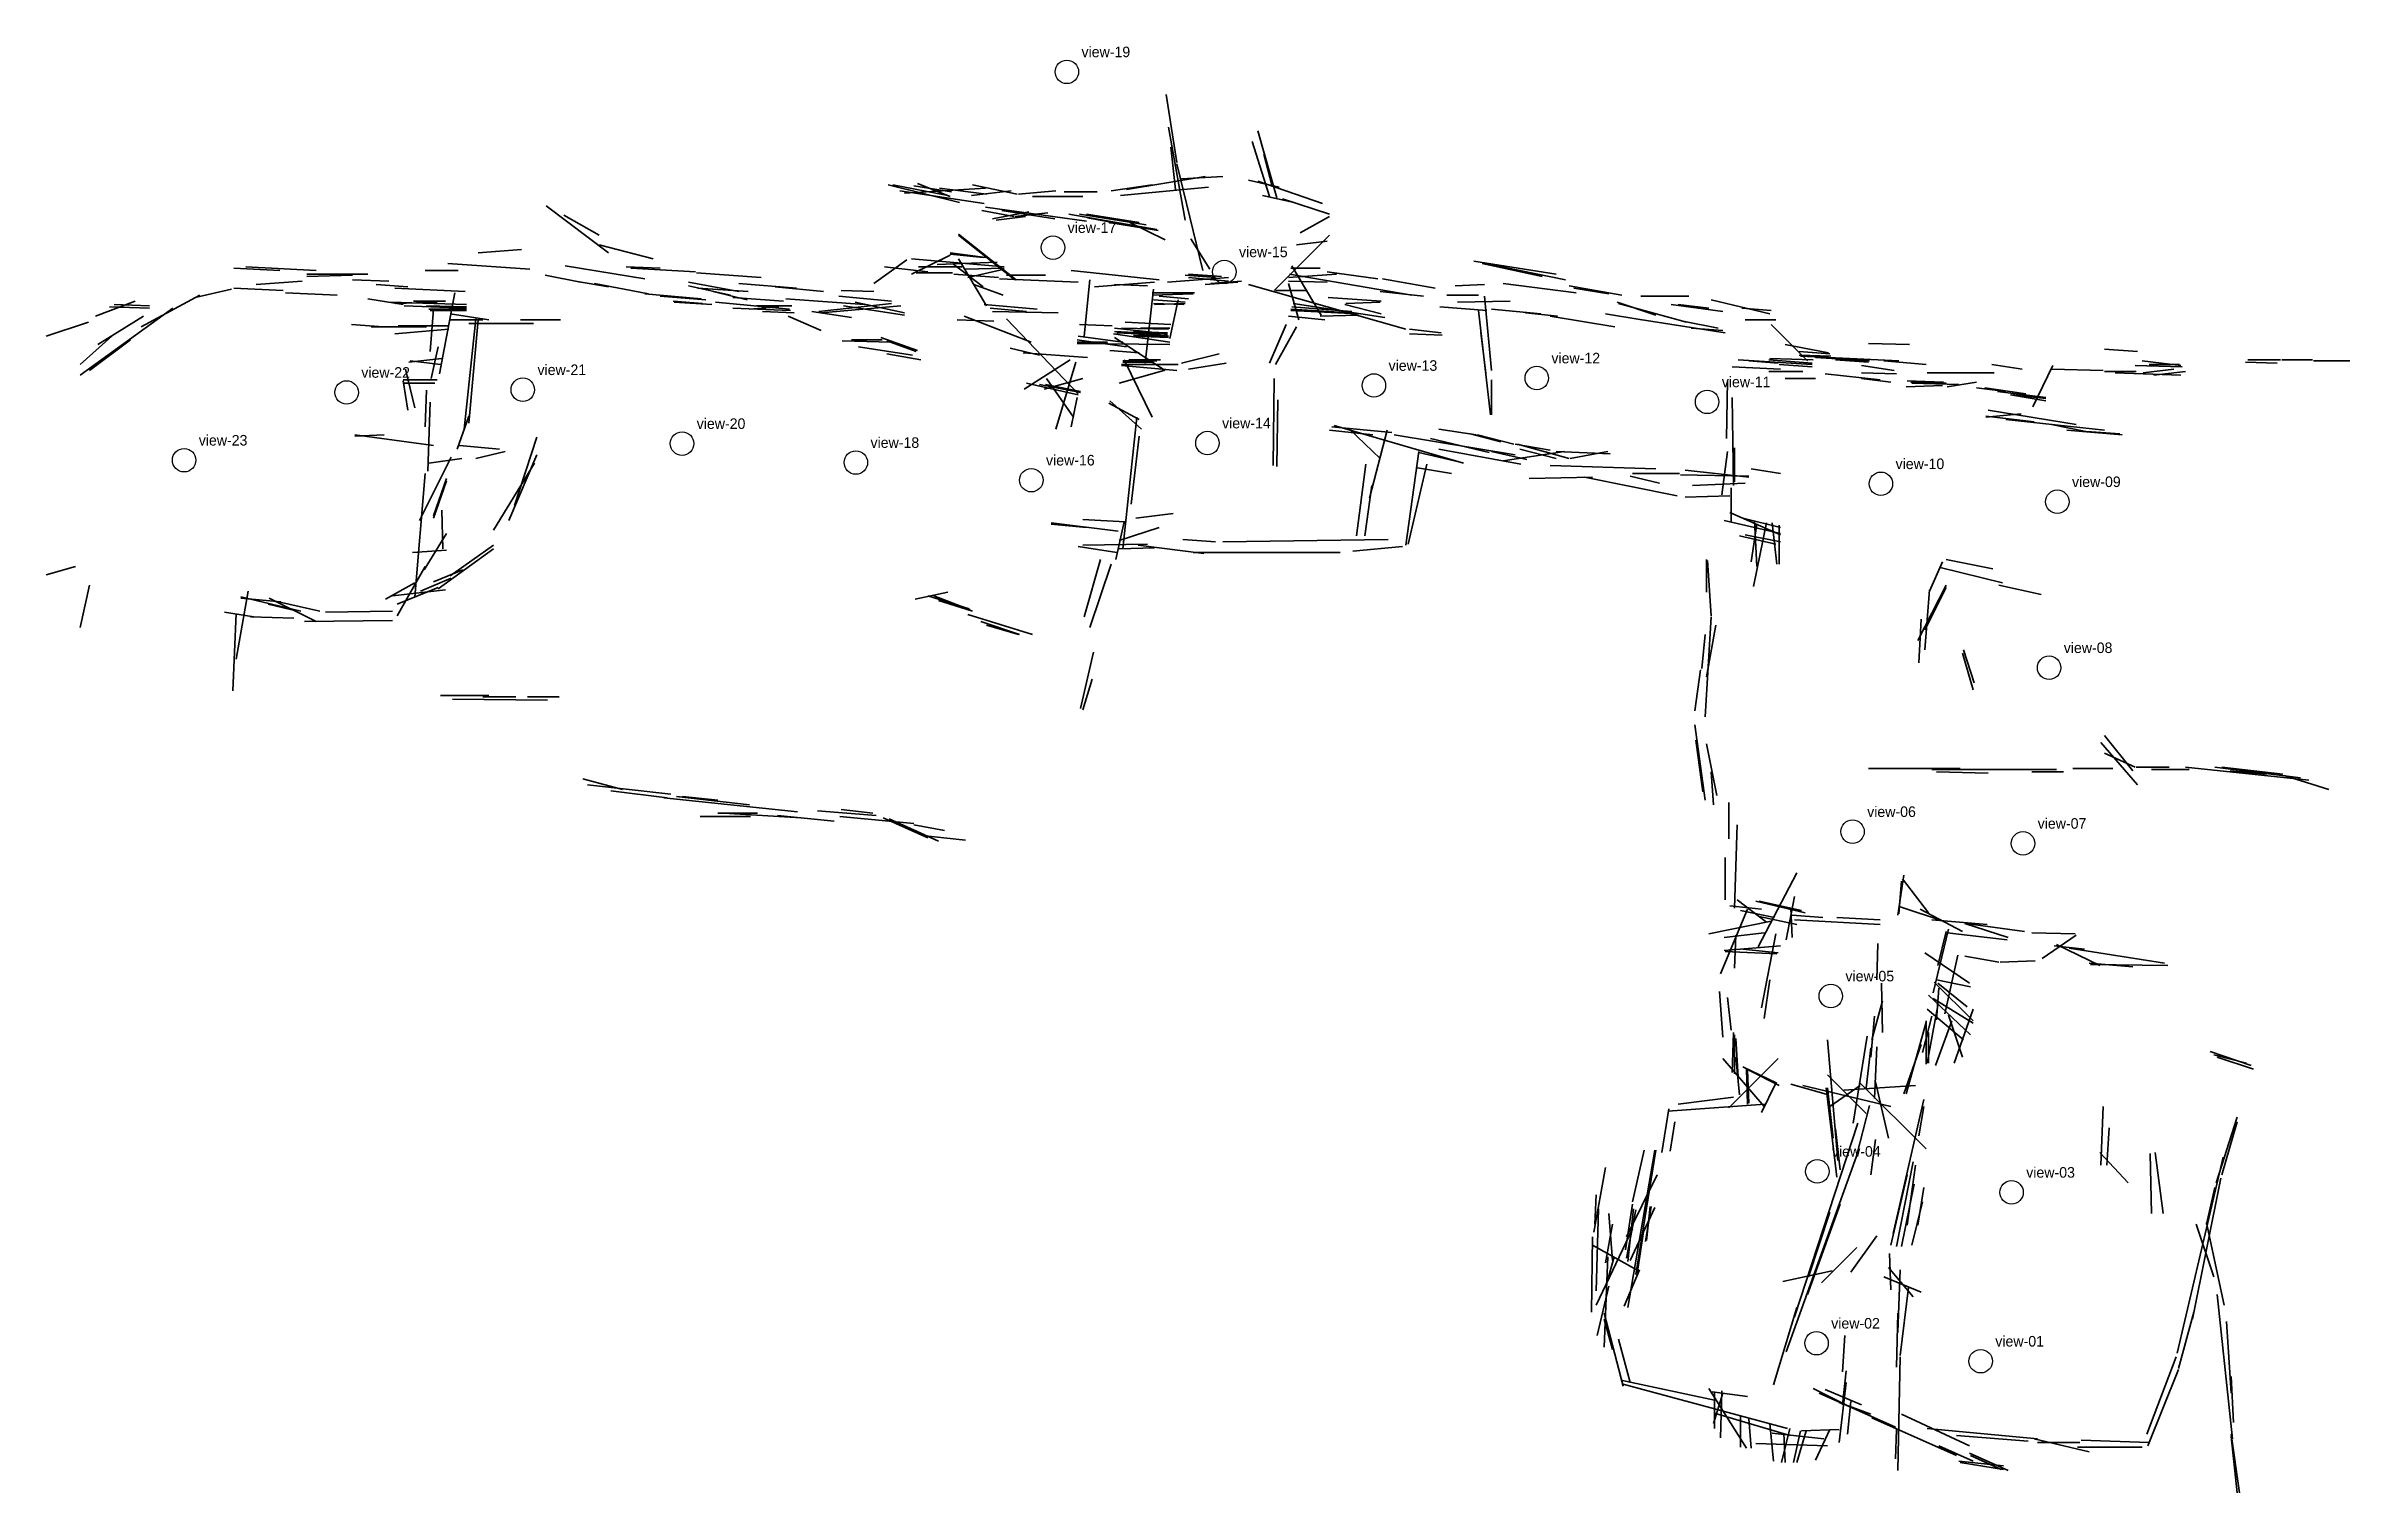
# Model space of a CAD drawing. Header units: metres. Extents: x -33 to 6.3, y -2.2 to 22.4.
import ezdxf

# ---------------------------------------------------------------- set-up
doc = ezdxf.new("R2010")
doc.units = ezdxf.units.M
doc.layers.add('CAMERAS', color=1, linetype='Continuous')
doc.layers.add('WALLS', color=7, linetype='Continuous')

msp = doc.modelspace()

# ---------------------------------------------------------------- linework, layer by layer
at = {"layer": 'CAMERAS'}
for centre in [(-15.569, 21.966), (-15.805, 18.972), (-12.886, 18.559), (-7.563, 16.75), (-27.84, 16.505), (-24.838, 16.551), (-10.337, 16.623), (-4.66, 16.344), (-22.125, 15.633), (-13.174, 15.642), (-30.609, 15.35), (-19.164, 15.31), (-16.174, 15.01), (-1.699, 14.949), (1.307, 14.643), (1.166, 11.815), (-2.183, 9.022), (0.722, 8.822), (-2.553, 6.221), (-2.783, 3.234), (0.527, 2.877), (-2.796, 0.306), (0, 0)]:
    msp.add_circle(centre, 0.2, dxfattribs=at)
at = {"layer": 'WALLS', "lineweight": 35}
for p, q in [((-13.875, 21.583), (-13.694, 20.422)), ((-13.835, 21.022), (-13.554, 19.442)), ((-12.314, 20.962), (-11.994, 19.822)), ((-13.795, 20.682), (-13.715, 19.962)), ((-12.414, 20.782), (-12.114, 19.842)), ((-12.214, 20.562), (-12.074, 20.042)), ((-18.616, 20.042), (-17.396, 19.742)), ((-18.536, 20.042), (-17.596, 19.862)), ((-18.176, 20.022), (-17.536, 19.922)), ((-18.116, 20.062), (-17.556, 19.842)), ((-17.176, 20.042), (-16.415, 19.882)), ((-14.815, 19.942), (-14.115, 20.042)), ((-14.555, 19.962), (-13.214, 20.182)), ((-13.694, 20.402), (-13.254, 18.582)), ((-13.614, 20.142), (-12.914, 20.182)), ((-12.474, 20.122), (-11.954, 20.002)), ((-12.314, 20.102), (-11.214, 19.722)), ((-24.438, 19.682), (-23.378, 18.882)), ((-18.416, 19.942), (-16.976, 19.722)), ((-18.336, 19.902), (-16.956, 19.982)), ((-17.736, 19.982), (-16.936, 19.882)), ((-17.196, 19.862), (-16.515, 19.942)), ((-16.956, 19.662), (-15.235, 19.422)), ((-16.395, 19.882), (-15.755, 19.942)), ((-16.155, 19.842), (-15.295, 19.842)), ((-15.615, 19.922), (-15.055, 19.922)), ((-14.655, 19.862), (-13.154, 20.002)), ((-12.234, 19.862), (-11.694, 19.742)), ((-11.894, 19.802), (-11.094, 19.542)), ((-24.138, 19.522), (-23.538, 19.182)), ((-17.016, 19.602), (-16.475, 19.502)), ((-16.835, 19.462), (-16.215, 19.582)), ((-16.775, 19.442), (-16.275, 19.502)), ((-16.675, 19.602), (-15.775, 19.462)), ((-16.455, 19.502), (-15.895, 19.562)), ((-15.535, 19.542), (-14.035, 19.282)), ((-15.355, 19.542), (-14.215, 19.362)), ((-15.235, 19.542), (-14.335, 19.402)), ((-15.215, 19.482), (-14.695, 19.382)), ((-14.855, 19.402), (-14.015, 19.262)), ((-14.495, 19.402), (-13.895, 19.102)), ((-11.594, 19.222), (-11.094, 19.502)), ((-25.598, 18.882), (-24.858, 18.942)), ((-23.538, 19.022), (-22.617, 18.782)), ((-18.216, 18.522), (-17.556, 18.842)), ((-17.556, 18.882), (-16.956, 18.802)), ((-17.556, 18.862), (-16.996, 18.802)), ((-17.416, 19.202), (-16.435, 18.422)), ((-17.416, 19.182), (-16.455, 18.422)), ((-13.454, 19.122), (-13.134, 18.602)), ((-12.034, 18.242), (-11.094, 19.182)), ((-11.654, 19.022), (-11.134, 19.082)), ((-29.76, 18.622), (-28.979, 18.582)), ((-29.559, 18.642), (-28.359, 18.582)), ((-28.519, 18.522), (-27.479, 18.522)), ((-28.519, 18.482), (-27.739, 18.502)), ((-26.499, 18.582), (-25.938, 18.582)), ((-26.118, 18.702), (-24.718, 18.602)), ((-24.458, 18.502), (-23.858, 18.382)), ((-24.118, 18.662), (-22.757, 18.442)), ((-23.077, 18.642), (-22.497, 18.622)), ((-22.997, 18.622), (-21.897, 18.562)), ((-21.877, 18.542), (-20.777, 18.462)), ((-18.856, 18.362), (-18.296, 18.762)), ((-18.676, 18.642), (-17.936, 18.562)), ((-18.216, 18.782), (-16.635, 18.642)), ((-18.136, 18.542), (-17.516, 18.542)), ((-18.096, 18.642), (-17.356, 18.642)), ((-17.776, 18.682), (-16.755, 18.722)), ((-17.516, 18.702), (-16.996, 18.302)), ((-17.496, 18.522), (-16.735, 18.462)), ((-17.416, 18.782), (-16.936, 17.982)), ((-17.296, 18.602), (-16.635, 18.622)), ((-17.256, 18.462), (-16.635, 18.602)), ((-16.595, 18.502), (-15.935, 18.502)), ((-15.495, 18.582), (-13.995, 18.422)), ((-13.855, 18.382), (-12.814, 18.462)), ((-13.554, 18.502), (-13.034, 18.462)), ((-13.494, 18.522), (-12.934, 18.482)), ((-13.494, 18.462), (-12.814, 18.402)), ((-11.794, 18.462), (-10.974, 18.522)), ((-11.774, 18.522), (-9.693, 18.162)), ((-11.754, 18.622), (-11.254, 18.622)), ((-11.734, 18.662), (-11.234, 17.822)), ((-11.134, 18.562), (-10.273, 18.442)), ((-8.633, 18.742), (-7.232, 18.522)), ((-8.493, 18.702), (-7.473, 18.482)), ((-8.353, 18.682), (-7.072, 18.422)), ((-32.12, 17.802), (-31.44, 18.062)), ((-31.34, 17.621), (-30.34, 18.162)), ((-30.42, 18.122), (-29.8, 18.262)), ((-29.76, 18.282), (-28.919, 18.242)), ((-29.379, 18.342), (-28.599, 18.402)), ((-28.879, 18.202), (-27.999, 18.162)), ((-27.739, 18.422), (-27.119, 18.402)), ((-27.479, 18.102), (-26.879, 18.002)), ((-27.339, 18.342), (-26.799, 18.302)), ((-27.019, 18.282), (-25.818, 18.222)), ((-26.699, 18.062), (-26.158, 18.062)), ((-26.258, 16.821), (-25.998, 18.202)), ((-23.938, 18.402), (-23.378, 18.302)), ((-23.618, 18.362), (-22.697, 18.182)), ((-22.757, 18.182), (-21.797, 18.102)), ((-22.497, 18.142), (-21.717, 18.082)), ((-22.277, 18.062), (-21.777, 18.022)), ((-22.017, 18.382), (-21.157, 18.222)), ((-22.017, 18.322), (-21.297, 18.162)), ((-21.857, 18.282), (-20.997, 18.222)), ((-21.597, 18.222), (-21.017, 18.082)), ((-21.257, 18.122), (-20.397, 18.062)), ((-21.157, 18.362), (-20.177, 18.282)), ((-20.537, 18.302), (-19.716, 18.222)), ((-20.357, 18.102), (-19.016, 18.002)), ((-19.456, 18.142), (-18.556, 18.062)), ((-19.416, 18.242), (-18.856, 18.222)), ((-17.156, 18.342), (-16.655, 18.162)), ((-16.715, 18.442), (-15.375, 18.382)), ((-15.275, 17.461), (-15.175, 18.422)), ((-15.095, 18.302), (-14.075, 18.382)), ((-14.755, 18.342), (-14.195, 18.322)), ((-14.235, 17.001), (-14.095, 18.262)), ((-14.115, 18.202), (-13.394, 18.202)), ((-14.115, 18.162), (-13.414, 18.182)), ((-14.095, 18.082), (-13.554, 18.042)), ((-13.995, 18.142), (-13.494, 18.102)), ((-13.815, 17.421), (-13.674, 18.082)), ((-13.214, 18.342), (-12.654, 18.382)), ((-13.114, 18.362), (-12.594, 18.402)), ((-12.474, 18.342), (-9.793, 17.581)), ((-12.014, 18.242), (-11.474, 18.242)), ((-11.794, 18.402), (-11.134, 18.382)), ((-11.794, 18.362), (-11.614, 17.741)), ((-11.114, 18.122), (-10.213, 18.062)), ((-10.233, 18.222), (-9.493, 18.142)), ((-10.193, 18.442), (-9.293, 18.282)), ((-9.093, 18.162), (-8.553, 18.162)), ((-8.953, 18.322), (-8.453, 18.342)), ((-8.913, 18.042), (-8.013, 18.062)), ((-8.453, 18.142), (-8.333, 16.881)), ((-8.133, 18.362), (-6.892, 18.202)), ((-7.012, 18.322), (-6.112, 18.162)), ((-6.932, 18.282), (-6.332, 18.182)), ((-5.792, 18.142), (-4.972, 18.142)), ((-4.592, 18.082), (-3.591, 17.842)), ((-32.961, 17.461), (-32.24, 17.701)), ((-32.38, 16.801), (-30.8, 17.942)), ((-32.08, 17.321), (-31.3, 17.802)), ((-31.88, 17.962), (-31.2, 17.942)), ((-31.8, 18.002), (-31.2, 17.982)), ((-27.099, 18.042), (-25.798, 18.002)), ((-26.999, 18.022), (-26.298, 18.042)), ((-26.859, 17.982), (-25.798, 17.942)), ((-26.479, 17.982), (-25.798, 17.962)), ((-26.439, 17.922), (-25.798, 17.922)), ((-26.419, 17.201), (-26.358, 17.922)), ((-26.419, 17.902), (-25.798, 17.902)), ((-26.078, 17.842), (-25.418, 17.741)), ((-26.078, 17.741), (-25.518, 17.741)), ((-25.838, 15.881), (-25.638, 17.761)), ((-25.758, 15.981), (-25.598, 17.741)), ((-25.758, 17.681), (-24.658, 17.681)), ((-24.878, 17.741), (-24.198, 17.741)), ((-22.257, 18.042), (-21.617, 18.002)), ((-21.557, 18.042), (-20.297, 17.922)), ((-21.257, 17.942), (-20.277, 17.902)), ((-20.977, 17.922), (-20.477, 17.962)), ((-20.857, 17.982), (-20.257, 17.982)), ((-20.757, 17.882), (-20.217, 17.862)), ((-20.317, 17.802), (-19.756, 17.561)), ((-19.916, 17.882), (-19.236, 17.781)), ((-19.796, 17.882), (-18.556, 18.022)), ((-19.756, 17.862), (-18.396, 17.982)), ((-19.376, 17.982), (-18.336, 17.822)), ((-19.176, 18.042), (-18.336, 17.862)), ((-17.436, 17.741), (-16.815, 17.721)), ((-17.316, 17.802), (-16.175, 17.361)), ((-16.976, 18.002), (-16.075, 17.922)), ((-16.875, 17.942), (-16.255, 17.882)), ((-16.835, 17.882), (-15.715, 17.862)), ((-16.595, 17.761), (-15.375, 16.481)), ((-14.575, 17.701), (-13.795, 17.661)), ((-14.095, 18.022), (-13.574, 18.002)), ((-14.075, 18.002), (-13.554, 18.022)), ((-11.794, 17.802), (-11.174, 17.741)), ((-11.754, 17.922), (-10.734, 17.862)), ((-11.754, 17.902), (-10.614, 17.842)), ((-11.734, 17.962), (-10.714, 17.882)), ((-11.714, 18.022), (-10.153, 17.781)), ((-11.254, 17.802), (-10.594, 17.822)), ((-10.834, 18.002), (-10.213, 17.842)), ((-10.814, 18.022), (-10.233, 18.042)), ((-9.213, 17.962), (-8.413, 17.902)), ((-8.553, 17.902), (-8.353, 16.121)), ((-8.333, 17.922), (-7.493, 17.842)), ((-7.753, 17.862), (-7.212, 17.802)), ((-7.332, 17.802), (-6.232, 17.621)), ((-6.392, 17.842), (-5.772, 17.741)), ((-6.192, 18.042), (-5.532, 17.822)), ((-6.172, 18.022), (-5.012, 17.701)), ((-5.872, 17.761), (-4.352, 17.521)), ((-5.272, 18.002), (-4.392, 17.882)), ((-5.152, 18.002), (-4.632, 17.942)), ((-5.072, 17.721), (-4.472, 17.601)), ((-4.071, 17.942), (-3.571, 17.902)), ((-4.011, 17.741), (-3.491, 17.741)), ((-32.38, 16.981), (-31.84, 17.461)), ((-32.22, 16.881), (-31.52, 17.401)), ((-27.759, 17.661), (-27.219, 17.621)), ((-27.419, 17.621), (-26.479, 17.621)), ((-27.019, 17.501), (-26.098, 17.581)), ((-26.959, 17.641), (-26.098, 17.641)), ((-26.398, 16.741), (-26.278, 17.281)), ((-19.396, 17.381), (-18.556, 17.361)), ((-19.236, 17.401), (-18.716, 17.401)), ((-19.116, 17.281), (-18.196, 17.141)), ((-18.736, 17.441), (-18.116, 17.221)), ((-18.636, 17.381), (-18.136, 17.201)), ((-15.395, 17.401), (-14.555, 17.281)), ((-15.395, 17.361), (-14.875, 17.361)), ((-15.395, 17.341), (-13.815, 17.321)), ((-15.375, 17.461), (-14.615, 17.361)), ((-15.355, 17.661), (-14.795, 17.641)), ((-14.775, 17.501), (-13.815, 17.361)), ((-14.755, 17.601), (-13.855, 17.501)), ((-14.755, 17.541), (-13.975, 17.501)), ((-14.755, 17.441), (-13.895, 16.881)), ((-14.715, 17.521), (-13.855, 17.481)), ((-14.635, 17.601), (-13.835, 17.581)), ((-14.435, 17.541), (-13.855, 17.521)), ((-14.435, 17.481), (-13.835, 17.461)), ((-14.435, 17.461), (-13.835, 17.441)), ((-14.315, 17.601), (-13.815, 17.601)), ((-12.114, 17.001), (-11.834, 17.661)), ((-12.014, 16.981), (-11.654, 17.621)), ((-9.733, 17.581), (-9.193, 17.521)), ((-9.733, 17.501), (-9.173, 17.481)), ((-8.513, 17.521), (-8.433, 16.841)), ((-4.932, 17.601), (-4.392, 17.561)), ((-3.571, 17.661), (-2.951, 17.041)), ((-3.331, 17.321), (-2.591, 17.181)), ((-1.911, 17.341), (-1.211, 17.321)), ((-26.839, 16.901), (-26.679, 16.241)), ((-26.779, 17.021), (-26.218, 17.081)), ((-26.759, 17.041), (-26.238, 16.981)), ((-18.636, 17.161), (-18.056, 17.061)), ((-16.535, 17.261), (-16.035, 17.141)), ((-16.315, 17.181), (-15.215, 17.101)), ((-16.295, 16.561), (-15.515, 17.061)), ((-15.755, 15.881), (-15.415, 17.021)), ((-14.835, 17.221), (-14.335, 17.181)), ((-14.675, 16.661), (-13.915, 16.881)), ((-14.635, 16.981), (-13.674, 16.981)), ((-14.635, 16.961), (-13.694, 16.881)), ((-14.615, 17.041), (-14.035, 17.041)), ((-14.615, 17.021), (-14.095, 17.021)), ((-14.595, 17.061), (-14.115, 16.081)), ((-14.515, 17.061), (-13.975, 17.061)), ((-13.614, 17.001), (-12.974, 17.161)), ((-13.494, 16.901), (-12.854, 17.001)), ((-4.232, 16.941), (-3.411, 16.901)), ((-4.131, 17.061), (-2.871, 16.981)), ((-3.951, 17.041), (-3.451, 17.001)), ((-3.611, 17.061), (-2.871, 17.001)), ((-3.591, 17.081), (-2.851, 17.061)), ((-3.431, 16.981), (-2.871, 16.941)), ((-3.091, 17.201), (-2.571, 17.161)), ((-3.091, 17.141), (-2.551, 17.121)), ((-3.071, 17.121), (-1.391, 17.041)), ((-2.811, 17.101), (-1.891, 17.041)), ((-2.471, 17.061), (-1.911, 17.021)), ((-2.031, 16.961), (-1.471, 16.881)), ((-1.651, 17.041), (-0.93, 16.981)), ((0.19, 16.981), (0.71, 16.901)), ((0.89, 16.261), (1.23, 16.961)), ((1.21, 16.901), (2.09, 16.881)), ((2.11, 17.241), (2.671, 17.201)), ((2.631, 16.961), (3.431, 16.941)), ((2.751, 17.041), (3.411, 16.961)), ((2.771, 16.841), (3.291, 16.901)), ((2.871, 16.981), (3.391, 16.981)), ((4.511, 17.021), (5.051, 17.001)), ((4.551, 17.061), (5.111, 17.061)), ((5.131, 17.061), (5.652, 17.061)), ((5.672, 17.041), (6.292, 17.041)), ((-26.879, 16.721), (-26.298, 16.721)), ((-26.879, 16.701), (-26.799, 16.201)), ((-26.879, 16.661), (-26.338, 16.661)), ((-26.499, 15.921), (-26.479, 16.541)), ((-16.255, 16.661), (-15.375, 16.461)), ((-16.035, 16.641), (-15.335, 16.501)), ((-15.955, 16.561), (-15.295, 16.741)), ((-15.935, 16.641), (-15.335, 16.521)), ((-15.915, 16.741), (-15.455, 16.081)), ((-12.054, 15.261), (-12.034, 16.741)), ((-8.333, 16.121), (-8.333, 16.721)), ((-4.332, 15.721), (-4.312, 16.701)), ((-3.611, 16.861), (-3.031, 16.861)), ((-3.331, 16.741), (-2.811, 16.741)), ((-2.651, 16.821), (-1.711, 16.721)), ((-2.031, 16.841), (-1.431, 16.821)), ((-2.031, 16.741), (-1.531, 16.681)), ((-1.271, 16.601), (-0.65, 16.621)), ((-1.251, 16.701), (-0.63, 16.681)), ((-1.191, 16.681), (-0.59, 16.661)), ((-1.171, 16.661), (-0.37, 16.641)), ((-0.91, 16.841), (0.23, 16.841)), ((-0.57, 16.601), (-0.07, 16.681)), ((-0.07, 16.581), (0.43, 16.521)), ((0.07, 16.581), (0.77, 16.481)), ((0.29, 16.521), (1.11, 16.421)), ((2.11, 16.861), (2.651, 16.861)), ((2.291, 16.841), (3.411, 16.801)), ((2.951, 16.801), (3.491, 16.861)), ((-26.459, 15.161), (-26.419, 16.341)), ((-25.958, 15.541), (-25.758, 16.101)), ((-15.495, 15.921), (-15.395, 16.421)), ((-14.855, 16.321), (-14.335, 16.041)), ((-14.835, 16.361), (-14.295, 15.881)), ((-11.994, 15.241), (-11.974, 16.381)), ((-4.232, 16.421), (-4.212, 14.921)), ((0.09, 16.081), (0.69, 16.141)), ((0.09, 16.101), (0.91, 16.001)), ((0.13, 16.201), (1.63, 15.961)), ((0.51, 16.461), (1.11, 16.361)), ((0.53, 16.461), (1.11, 16.401)), ((-27.699, 15.781), (-26.358, 15.601)), ((-27.699, 15.761), (-27.199, 15.781)), ((-24.978, 14.581), (-24.598, 15.741)), ((-14.615, 13.84), (-14.375, 16.081)), ((-14.475, 14.601), (-14.335, 15.761)), ((-11.094, 15.861), (-10.353, 15.781)), ((-11.054, 15.921), (-10.033, 15.821)), ((-11.014, 15.941), (-8.813, 15.301)), ((-10.754, 15.881), (-10.233, 15.381)), ((-10.413, 14.701), (-10.113, 15.861)), ((-9.993, 15.781), (-7.933, 15.441)), ((-9.373, 15.721), (-8.373, 15.481)), ((-9.233, 15.881), (-8.593, 15.781)), ((-8.693, 15.801), (-8.173, 15.661)), ((-8.573, 15.781), (-7.953, 15.621)), ((0.43, 16.041), (2.11, 15.861)), ((1.21, 15.961), (1.79, 15.841)), ((1.47, 15.861), (2.411, 15.781)), ((1.81, 15.841), (2.371, 15.801)), ((-26.599, 14.321), (-26.058, 15.401)), ((-26.439, 15.301), (-25.878, 15.381)), ((-25.918, 15.601), (-25.238, 15.541)), ((-25.638, 15.381), (-25.138, 15.501)), ((-25.078, 14.321), (-24.598, 15.441)), ((-9.793, 13.9), (-9.573, 15.501)), ((-9.573, 15.481), (-8.893, 15.321)), ((-9.233, 15.541), (-7.833, 15.281)), ((-8.333, 15.501), (-7.733, 15.361)), ((-8.133, 15.341), (-7.092, 15.501)), ((-7.933, 15.621), (-7.332, 15.521)), ((-7.893, 15.621), (-7.012, 15.381)), ((-7.853, 15.541), (-7.232, 15.381)), ((-7.232, 15.501), (-6.312, 15.461)), ((-6.992, 15.381), (-6.352, 15.501)), ((-4.412, 14.761), (-4.312, 15.501)), ((-4.192, 14.981), (-4.192, 15.561)), ((-26.679, 13.02), (-26.499, 15.121)), ((-26.358, 14.401), (-26.138, 15.041)), ((-26.358, 14.361), (-26.138, 15.001)), ((-25.338, 14.161), (-24.638, 15.301)), ((-10.634, 14.06), (-10.473, 15.281)), ((-10.493, 14.06), (-10.373, 14.921)), ((-9.753, 13.92), (-9.433, 15.281)), ((-9.593, 15.221), (-9.013, 15.121)), ((-7.693, 15.041), (-6.612, 15.061)), ((-7.332, 15.261), (-5.532, 15.201)), ((-6.752, 15.061), (-5.172, 14.741)), ((-5.972, 15.081), (-5.472, 14.961)), ((-5.932, 15.121), (-5.132, 15.121)), ((-5.112, 15.101), (-3.951, 15.081)), ((-5.032, 15.181), (-3.951, 15.061)), ((-4.912, 14.921), (-4.011, 14.961)), ((-3.911, 15.201), (-3.411, 15.121)), ((-5.032, 14.721), (-4.272, 14.741)), ((-4.252, 14.301), (-4.252, 14.881)), ((-26.218, 14.501), (-26.198, 13.84)), ((-15.835, 14.281), (-14.695, 14.141)), ((-15.835, 14.261), (-15.235, 14.201)), ((-15.295, 14.341), (-14.575, 14.301)), ((-14.735, 13.66), (-14.595, 14.301)), ((-14.675, 13.98), (-13.995, 14.201)), ((-14.395, 14.361), (-13.755, 14.441)), ((-4.372, 14.321), (-3.411, 14.1)), ((-4.272, 14.461), (-3.411, 14.08)), ((-4.051, 14.361), (-3.411, 14.201)), ((-3.911, 13.62), (-3.811, 14.261)), ((-3.871, 13.2), (-3.651, 14.281)), ((-3.851, 14.321), (-3.811, 13.54)), ((-3.551, 14.281), (-3.471, 13.58)), ((-3.431, 13.58), (-3.431, 14.241)), ((-26.719, 13.78), (-26.138, 13.82)), ((-26.519, 13.48), (-26.138, 14.1)), ((-26.278, 13.16), (-25.338, 13.84)), ((-26.078, 13.38), (-25.338, 13.9)), ((-15.375, 13.88), (-14.715, 13.78)), ((-15.295, 13.9), (-14.195, 13.92)), ((-14.675, 13.84), (-14.075, 13.86)), ((-14.355, 13.9), (-13.234, 13.76)), ((-13.594, 14), (-13.034, 13.96)), ((-13.414, 13.78), (-10.914, 13.78)), ((-12.914, 13.96), (-10.093, 14)), ((-10.694, 13.8), (-9.853, 13.88)), ((-4.111, 14.06), (-3.491, 13.92)), ((-4.011, 14.08), (-3.411, 13.96)), ((-32.961, 13.4), (-32.46, 13.54)), ((-26.979, 12.7), (-26.499, 13.54)), ((-26.358, 13.28), (-25.858, 13.48)), ((-15.275, 12.68), (-14.995, 13.66)), ((-15.175, 12.5), (-14.815, 13.58)), ((-4.672, 13.66), (-4.672, 13.1)), ((-4.652, 13.64), (-4.592, 12.7)), ((-0.87, 13.12), (-0.65, 13.62)), ((-0.69, 13.52), (0.37, 13.26)), ((-0.59, 13.66), (0.21, 13.5)), ((-32.38, 12.5), (-32.22, 13.22)), ((-29.72, 11.96), (-29.519, 13.12)), ((-29.64, 13.02), (-28.619, 12.78)), ((-29.64, 13), (-28.959, 12.94)), ((-29.159, 13), (-28.359, 12.6)), ((-27.179, 12.98), (-26.679, 13.26)), ((-27.059, 13.04), (-26.158, 13.14)), ((-26.979, 12.9), (-26.278, 13.18)), ((-26.579, 13.12), (-26.058, 13.34)), ((-18.156, 12.98), (-17.596, 13.1)), ((-17.936, 13.04), (-17.236, 12.82)), ((-17.836, 13.04), (-17.216, 12.8)), ((-17.756, 12.96), (-17.176, 12.78)), ((-1.071, 12.28), (-0.59, 13.22)), ((-0.95, 12.46), (-0.59, 13.18)), ((-0.95, 12.12), (-0.87, 13.14)), ((0.31, 13.22), (1.03, 13.06)), ((-29.92, 12.76), (-29.419, 12.68)), ((-29.78, 11.42), (-29.72, 12.74)), ((-29.479, 12.68), (-28.739, 12.66)), ((-29.179, 12.9), (-28.679, 12.78)), ((-28.999, 12.94), (-28.299, 12.78)), ((-28.559, 12.6), (-27.059, 12.62)), ((-28.199, 12.76), (-27.059, 12.78)), ((-17.256, 12.72), (-16.155, 12.38)), ((-17.036, 12.6), (-16.375, 12.38)), ((-4.692, 10.98), (-4.592, 12.68)), ((-1.051, 11.9), (-1.011, 12.64)), ((-16.936, 12.54), (-16.395, 12.38)), ((-4.752, 11.8), (-4.692, 12.38)), ((-4.672, 11.66), (-4.512, 12.54)), ((-15.335, 11.12), (-15.115, 12.08)), ((-4.872, 11.08), (-4.772, 11.78)), ((-0.31, 12.06), (-0.13, 11.44)), ((-0.29, 12.12), (-0.11, 11.56)), ((-15.295, 11.1), (-15.135, 11.62)), ((-26.238, 11.34), (-25.418, 11.34)), ((-26.038, 11.28), (-24.418, 11.26)), ((-25.518, 11.32), (-24.958, 11.32)), ((-24.758, 11.32), (-24.218, 11.32)), ((-4.872, 10.84), (-4.692, 9.559)), ((2.11, 10.66), (2.591, 10.059)), ((-4.852, 10.58), (-4.732, 9.699)), ((-4.672, 10.52), (-4.492, 9.639)), ((2.05, 10.54), (2.671, 9.819)), ((2.11, 10.359), (2.631, 10.119)), ((-23.818, 9.919), (-23.137, 9.739)), ((-23.738, 9.819), (-22.317, 9.659)), ((-4.592, 10.039), (-4.552, 9.479)), ((-1.911, 10.099), (-0.35, 10.099)), ((-0.83, 10.079), (1.29, 10.079)), ((-0.75, 10.039), (0.13, 10.019)), ((0.87, 10.039), (1.41, 10.039)), ((1.57, 10.099), (2.251, 10.099)), ((2.651, 10.119), (3.211, 10.119)), ((2.911, 10.079), (3.551, 10.079)), ((3.491, 10.119), (5.592, 9.899)), ((3.991, 10.119), (5.452, 9.939)), ((4.111, 10.119), (5.151, 9.999)), ((4.251, 10.059), (4.871, 9.999)), ((5.171, 9.979), (5.932, 9.739)), ((-23.338, 9.719), (-22.377, 9.599)), ((-22.437, 9.599), (-20.157, 9.359)), ((-22.217, 9.619), (-20.977, 9.479)), ((-22.117, 9.619), (-21.517, 9.559)), ((-4.292, 8.899), (-4.292, 9.519)), ((-21.817, 9.279), (-20.957, 9.279)), ((-21.517, 9.339), (-20.837, 9.339)), ((-21.417, 9.339), (-20.097, 9.259)), ((-20.497, 9.299), (-19.536, 9.199)), ((-19.816, 9.379), (-18.816, 9.299)), ((-19.436, 9.279), (-18.176, 9.159)), ((-19.416, 9.399), (-18.876, 9.339)), ((-18.696, 9.259), (-17.936, 8.919)), ((-18.596, 9.239), (-17.756, 8.859)), ((-18.176, 9.139), (-17.656, 9.039)), ((-4.192, 7.719), (-4.151, 9.139)), ((-18.036, 8.959), (-17.296, 8.879)), ((-4.352, 7.859), (-4.352, 8.579)), ((-3.791, 7.059), (-3.131, 8.319)), ((-1.411, 7.599), (-1.311, 8.279)), ((-4.151, 7.859), (-3.651, 7.479)), ((-3.311, 7.179), (-3.171, 7.919)), ((-1.391, 7.619), (-1.351, 8.179)), ((-1.331, 8.219), (-0.89, 7.639)), ((-4.632, 7.279), (-3.571, 7.499)), ((-4.432, 6.598), (-3.971, 7.699)), ((-4.272, 7.759), (-3.731, 7.699)), ((-4.091, 7.679), (-3.511, 7.559)), ((-3.831, 7.839), (-2.991, 7.639)), ((-3.771, 7.839), (-3.051, 7.679)), ((-3.771, 7.579), (-3.131, 7.439)), ((-3.231, 7.719), (-3.211, 7.219)), ((-3.211, 7.599), (-2.691, 7.559)), ((-3.171, 7.519), (-1.711, 7.439)), ((-2.451, 7.559), (-1.711, 7.519)), ((-1.371, 7.739), (-0.63, 7.499)), ((-1.031, 7.699), (-0.31, 7.319)), ((-0.83, 7.519), (0.11, 7.439)), ((-0.27, 7.459), (0.47, 7.219)), ((-0.25, 7.459), (0.75, 7.319)), ((-4.372, 7.219), (-3.691, 7.299)), ((-4.372, 6.999), (-3.411, 7.079)), ((-4.192, 6.698), (-4.171, 7.259)), ((-3.731, 6.018), (-3.491, 7.279)), ((-1.771, 6.498), (-1.751, 7.119)), ((-0.81, 6.278), (-0.55, 7.359)), ((-0.73, 6.739), (-0.59, 7.319)), ((-0.57, 7.299), (0.45, 7.179)), ((0.87, 7.299), (1.61, 7.279)), ((1.05, 6.859), (1.63, 7.259)), ((1.25, 7.079), (1.77, 7.019)), ((1.29, 7.099), (2.03, 6.739)), ((-4.352, 6.979), (-3.471, 6.939)), ((-4.051, 7.019), (-3.451, 6.959)), ((-0.95, 6.959), (-0.19, 6.438)), ((-0.61, 5.918), (-0.39, 6.919)), ((-0.27, 6.899), (0.31, 6.799)), ((0.33, 6.799), (0.93, 6.819)), ((1.51, 7.039), (3.131, 6.779)), ((1.85, 6.779), (2.591, 6.718)), ((1.87, 6.759), (3.191, 6.739)), ((-4.452, 6.298), (-4.392, 5.518)), ((-3.691, 5.838), (-3.591, 6.498)), ((-1.691, 6.438), (-1.671, 5.598)), ((-0.79, 6.458), (-0.13, 5.798)), ((-0.75, 6.498), (-0.17, 6.378)), ((-0.75, 5.818), (-0.71, 6.358)), ((-0.73, 6.438), (-0.23, 6.038)), ((-4.312, 6.198), (-4.252, 5.638)), ((-1.851, 5.478), (-1.671, 6.138)), ((-0.91, 5.078), (-0.73, 6.058)), ((-0.91, 5.998), (-0.29, 5.478)), ((-0.89, 6.238), (-0.17, 5.558)), ((-0.81, 6.178), (-0.13, 5.758)), ((-0.55, 5.898), (-0.31, 5.178)), ((-0.45, 5.078), (-0.13, 5.998)), ((-4.232, 4.918), (-4.212, 5.598)), ((-4.192, 5.558), (-4.192, 4.898)), ((-4.171, 5.498), (-4.131, 4.838)), ((-2.171, 4.058), (-1.931, 5.538)), ((-1.871, 5.178), (-1.811, 5.878)), ((-1.271, 4.558), (-0.93, 5.778)), ((-0.99, 5.258), (-0.83, 5.878)), ((-0.93, 5.058), (-0.93, 5.798)), ((-0.89, 5.078), (-0.89, 5.598)), ((-0.77, 5.038), (-0.49, 5.798)), ((-4.392, 5.158), (-3.691, 4.338)), ((-4.292, 4.318), (-3.451, 5.158)), ((-4.171, 5.178), (-4.111, 4.538)), ((-2.611, 5.478), (-2.431, 3.418)), ((-1.951, 4.658), (-1.871, 5.338)), ((-1.811, 4.478), (-1.771, 5.358)), ((-1.311, 4.558), (-1.011, 5.398)), ((3.911, 5.278), (4.611, 5.038)), ((3.971, 5.218), (4.531, 5.078)), ((4.031, 5.178), (4.651, 4.978)), ((-4.051, 5.018), (-3.471, 4.738)), ((-3.991, 4.978), (-3.971, 4.378)), ((-3.971, 4.958), (-3.951, 4.398)), ((-3.951, 4.958), (-3.431, 4.698)), ((-3.731, 4.238), (-3.491, 4.738)), ((-3.231, 4.718), (-2.591, 4.538)), ((-2.611, 4.878), (-1.951, 4.218)), ((-2.051, 4.738), (-0.93, 3.618)), ((-1.791, 4.758), (-1.571, 3.798)), ((-5.332, 4.258), (-3.671, 4.378)), ((-5.152, 4.378), (-4.212, 4.498)), ((-3.031, 4.698), (-1.531, 4.338)), ((-2.631, 4.658), (-2.451, 3.138)), ((-2.611, 4.658), (-2.511, 3.798)), ((-2.571, 4.338), (-2.051, 4.698)), ((-2.331, 4.618), (-1.111, 4.698)), ((-2.111, 3.518), (-1.891, 4.358)), ((-1.491, 2.177), (-0.97, 4.458)), ((-1.051, 3.838), (-0.97, 4.338)), ((2.05, 3.338), (2.09, 4.338)), ((-5.432, 3.558), (-5.312, 4.298)), ((-5.292, 3.578), (-5.212, 4.078)), ((-3.171, 0.757), (-2.091, 4.058)), ((-2.471, 3.958), (-2.391, 3.258)), ((2.15, 3.338), (2.191, 3.978)), ((4.011, 3.037), (4.371, 4.158)), ((4.111, 3.178), (4.371, 4.078)), ((-6.012, 0.917), (-5.552, 3.598)), ((-5.932, 2.717), (-5.732, 3.598)), ((-5.872, 1.477), (-5.532, 3.598)), ((-3.311, 0.157), (-2.091, 3.558)), ((-1.871, 3.178), (-1.791, 3.778)), ((2.03, 3.558), (2.511, 3.037)), ((2.891, 3.538), (2.911, 2.517)), ((2.971, 3.558), (3.111, 2.517)), ((-6.592, 2.197), (-6.392, 3.298)), ((-6.032, 2.117), (-5.512, 3.178)), ((-1.531, 1.977), (-1.251, 3.178)), ((-1.431, 1.957), (-1.151, 3.398)), ((-1.251, 2.317), (-1.111, 3.338)), ((3.351, 0.137), (4.131, 3.478)), ((-6.572, 2.337), (-6.552, 2.837)), ((-1.351, 1.957), (-1.131, 3.017)), ((-1.071, 2.317), (-0.97, 2.957)), ((3.611, 0.717), (4.091, 3.118)), ((3.851, 2.337), (3.991, 2.957)), ((-6.552, 1.197), (-6.512, 2.597)), ((-6.332, 2.517), (-6.272, 1.717)), ((-6.052, 1.897), (-5.932, 2.677)), ((-6.032, 1.757), (-5.872, 2.577)), ((-6.012, 1.697), (-5.912, 2.597)), ((-5.972, 1.717), (-5.552, 2.617)), ((-5.712, 2.037), (-5.612, 2.637)), ((-5.692, 2.057), (-5.632, 2.637)), ((-2.951, 1.137), (-2.391, 2.677)), ((-2.931, 1.437), (-2.571, 2.537)), ((-1.171, 1.977), (-0.99, 2.717)), ((3.851, 2.357), (4.151, 0.957)), ((-6.632, 0.837), (-6.612, 2.117)), ((-6.612, 1.977), (-5.832, 1.537)), ((-6.552, 0.957), (-5.932, 2.257)), ((-6.392, 1.677), (-6.272, 2.337)), ((-5.852, 1.497), (-5.732, 2.277)), ((-2.211, 1.517), (-1.771, 2.137)), ((3.671, 2.337), (3.971, 1.437)), ((-6.412, 0.237), (-6.352, 1.777)), ((-6.392, 1.257), (-6.252, 1.757)), ((-2.711, 1.337), (-2.111, 1.937)), ((-1.571, 1.597), (-1.151, 1.097)), ((-1.551, 1.837), (-1.531, 1.217)), ((-6.532, 0.437), (-6.332, 1.277)), ((-6.072, 0.937), (-5.812, 1.557)), ((-3.371, 1.357), (-2.531, 1.537)), ((-1.651, 1.437), (-1.011, 1.177)), ((-1.411, 0.497), (-1.371, 1.557)), ((-1.371, 0.097), (-1.231, 1.257)), ((-6.412, 0.817), (-6.092, -0.423)), ((-3.531, -0.403), (-3.131, 0.917)), ((-1.431, -0.103), (-1.411, 0.817)), ((3.371, -0.123), (3.631, 0.837)), ((4.031, 1.137), (4.291, -1.324)), ((-6.412, 0.717), (-6.272, 0.197)), ((-2.351, -0.183), (-2.311, 0.437)), ((4.191, 0.677), (4.271, -0.543)), ((-6.172, 0.377), (-5.972, -0.363)), ((-1.411, -1.864), (-1.371, 0.077)), ((2.831, -1.244), (3.331, 0.077)), ((-6.132, -0.323), (-4.532, -0.664)), ((-6.112, -0.383), (-3.291, -1.144)), ((-2.411, -1.384), (-2.291, -0.363)), ((-2.351, -0.744), (-2.291, -0.163)), ((2.851, -1.444), (3.371, -0.143)), ((4.271, -0.263), (4.311, -1.044)), ((-4.632, -0.463), (-3.991, -1.484)), ((-4.572, -0.523), (-3.971, -0.603)), ((-4.552, -1.064), (-4.392, -0.543)), ((-4.532, -1.144), (-4.532, -0.523)), ((-4.432, -1.304), (-4.412, -0.503)), ((-2.851, -0.463), (-2.251, -0.764)), ((-2.751, -0.543), (-1.451, -1.124)), ((-2.651, -0.483), (-2.031, -0.744)), ((-2.411, -0.704), (-1.871, -0.904)), ((-2.271, -1.244), (-2.211, -0.684)), ((-4.532, -0.884), (-3.251, -1.264)), ((-4.091, -1.464), (-4.091, -0.924)), ((-3.951, -0.984), (-3.911, -1.484)), ((-3.591, -1.064), (-3.531, -1.704)), ((-3.391, -1.724), (-3.251, -1.144)), ((-3.051, -1.184), (-2.411, -1.164)), ((-2.811, -1.684), (-2.571, -1.164)), ((-1.851, -0.964), (-0.41, -1.604)), ((-1.451, -1.664), (-1.431, -1.164)), ((-1.351, -0.904), (-0.19, -1.444)), ((-0.91, -1.144), (0.97, -1.324)), ((-3.831, -1.404), (-2.611, -1.444)), ((-3.551, -1.224), (-2.671, -1.324)), ((-3.351, -1.224), (-3.331, -1.724)), ((-3.191, -1.724), (-3.071, -1.184)), ((-3.131, -1.724), (-2.971, -1.184)), ((-0.71, -1.444), (-0.13, -1.704)), ((-0.41, -1.264), (0.81, -1.364)), ((-0.19, -1.564), (0.47, -1.864)), ((0.91, -1.324), (1.85, -1.544)), ((0.97, -1.384), (1.69, -1.384)), ((1.65, -1.464), (2.751, -1.464)), ((1.71, -1.344), (2.871, -1.384)), ((4.271, -1.244), (4.411, -2.244)), ((4.271, -1.284), (4.371, -2.244)), ((-0.37, -1.704), (0.39, -1.784)), ((-0.35, -1.724), (0.39, -1.844)), ((-0.17, -1.604), (0.35, -1.844))]:
    msp.add_line(p, q, dxfattribs=at)

# ---------------------------------------------------------------- texts
at = {"layer": 'CAMERAS'}
for s, p in [('view-19', (-15.319, 22.216)), ('view-17', (-15.555, 19.222)), ('view-15', (-12.636, 18.809)), ('view-22', (-27.59, 16.755)), ('view-21', (-24.588, 16.801)), ('view-13', (-10.087, 16.873)), ('view-12', (-7.313, 17)), ('view-11', (-4.41, 16.594)), ('view-23', (-30.359, 15.6)), ('view-20', (-21.875, 15.883)), ('view-18', (-18.914, 15.56)), ('view-14', (-12.924, 15.892)), ('view-16', (-15.924, 15.26)), ('view-10', (-1.449, 15.199)), ('view-09', (1.557, 14.893)), ('view-08', (1.416, 12.065)), ('view-06', (-1.933, 9.272)), ('view-07', (0.972, 9.072)), ('view-05', (-2.303, 6.471)), ('view-04', (-2.533, 3.484)), ('view-03', (0.777, 3.127)), ('view-02', (-2.546, 0.556)), ('view-01', (0.25, 0.25))]:
    msp.add_text(s, height=0.18, dxfattribs=at).set_placement(p)

doc.saveas('drawing.dxf')
